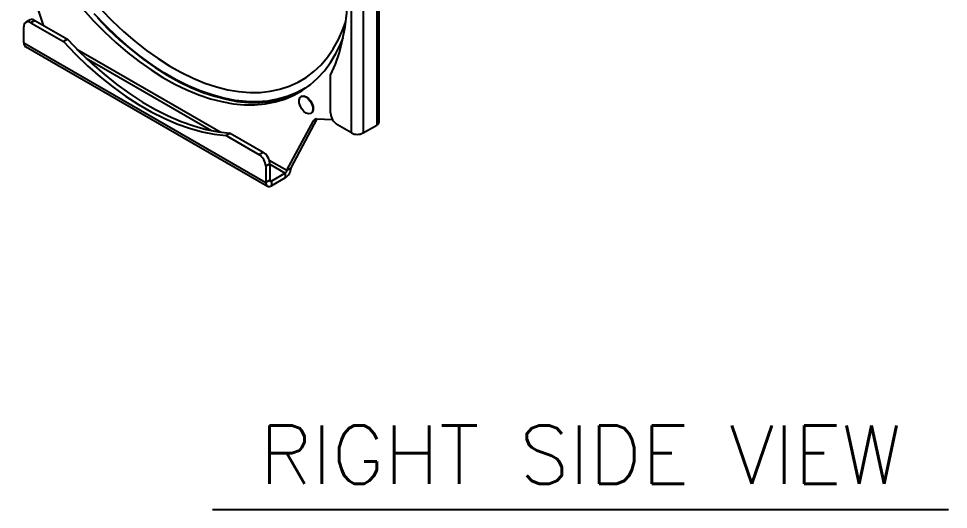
# Model space of a CAD drawing. Extents: x 16.7 to 113.1, y 4.5 to 84.5.
# Drawn here: x 73.48 to 85.44, y 54.68 to 61 of the extents above; entities that cross this region are included whole.
import ezdxf
from ezdxf.enums import TextEntityAlignment as Align

# ---------------------------------------------------------------- set-up
doc = ezdxf.new("R2010")
doc.units = 0
doc.header["$MEASUREMENT"] = 0
doc.layers.add('OBJECT', color=7, linetype='CONTINUOUS')
doc.styles.get("Standard").update_dxf_attribs({"font": 'SIMPLEX'})

msp = doc.modelspace()

# ---------------------------------------------------------------- linework, layer by layer
at = {"layer": 'OBJECT'}
for p, q in [((78.116, 59.672), (78.116, 63.265)), ((78.085, 63.222), (78.085, 59.629)), ((77.76, 59.527), (77.76, 63.12)), ((77.908, 63.12), (77.908, 59.527)), ((73.478, 61.872), (73.795, 60.914)), ((73.546, 60.686), (73.546, 60.894)), ((73.625, 60.982), (73.572, 60.952)), ((73.687, 60.976), (73.634, 60.945)), ((73.634, 60.945), (74.055, 60.703)), ((73.687, 60.976), (74.107, 60.733)), ((73.546, 60.686), (76.657, 58.89)), ((73.567, 60.638), (76.679, 58.842)), ((74.107, 60.733), (74.055, 60.703)), ((74.229, 60.606), (76.08, 59.537)), ((74.349, 60.488), (75.959, 59.558)), ((77.491, 59.784), (77.491, 60.27)), ((77.117, 59.998), (77.112, 59.995)), ((76.929, 59.047), (77.269, 59.683)), ((76.982, 59.078), (77.319, 59.707)), ((77.237, 59.778), (77.242, 59.781)), ((77.311, 59.708), (77.269, 59.683)), ((77.311, 59.708), (77.515, 59.701)), ((77.76, 59.527), (77.58, 59.631)), ((77.908, 59.527), (78.085, 59.629)), ((76.201, 59.525), (76.148, 59.494)), ((76.148, 59.494), (76.569, 59.251)), ((76.201, 59.525), (76.622, 59.282)), ((76.569, 59.251), (76.622, 59.282)), ((76.71, 59.129), (76.657, 59.098)), ((76.657, 59.098), (76.657, 58.89)), ((76.701, 59.179), (76.929, 59.047)), ((76.71, 59.129), (76.71, 58.921)), ((76.71, 59.125), (76.908, 59.01)), ((76.908, 59.01), (76.731, 58.908)), ((76.908, 59.01), (76.908, 58.949)), ((76.929, 59.047), (76.982, 59.078)), ((76.71, 58.921), (76.657, 58.89)), ((76.731, 58.908), (76.71, 58.921)), ((76.908, 58.949), (76.731, 58.847)), ((76.731, 58.908), (76.731, 58.847))]:
    msp.add_line(p, q, dxfattribs=at)
at = {"layer": 'OBJECT', "color": 1}
msp.add_line((75.973, 54.682), (85.437, 54.682), dxfattribs=at)
at = {"layer": 'OBJECT', "flags": 128}
for points in [[(77.491, 60.27), (77.553, 60.412), (77.605, 60.564), (77.646, 60.725), (77.678, 60.894), (77.699, 61.072), (77.709, 61.257), (77.709, 61.448), (77.699, 61.645), (77.678, 61.847), (77.646, 62.053), (77.605, 62.263), (77.553, 62.474), (77.491, 62.687)], [(74.298, 61.13), (74.438, 60.976), (74.581, 60.83), (74.728, 60.692), (74.878, 60.564), (75.029, 60.446), (75.182, 60.338), (75.335, 60.241), (75.489, 60.155), (75.642, 60.081), (75.794, 60.018), (75.945, 59.968), (76.093, 59.93), (76.238, 59.904), (76.38, 59.891), (76.517, 59.89), (76.65, 59.902), (76.778, 59.926), (76.901, 59.963), (77.017, 60.012), (77.126, 60.074), (77.229, 60.147), (77.324, 60.231), (77.411, 60.327), (77.49, 60.434), (77.56, 60.551), (77.622, 60.678), (77.652, 60.753)], [(74.541, 61.115), (74.682, 60.97), (74.826, 60.834), (74.973, 60.707), (75.122, 60.59), (75.272, 60.484), (75.423, 60.388), (75.574, 60.304), (75.725, 60.231), (75.875, 60.17), (76.023, 60.121), (76.168, 60.084), (76.311, 60.06), (76.45, 60.049), (76.585, 60.05), (76.715, 60.064), (76.84, 60.09), (76.959, 60.129), (77.072, 60.18), (77.178, 60.243), (77.277, 60.318), (77.368, 60.405), (77.451, 60.503), (77.526, 60.611), (77.592, 60.73), (77.65, 60.859), (77.687, 60.962)], [(77.228, 60.146), (77.163, 60.103), (77.052, 60.043), (76.934, 59.995), (76.81, 59.96), (76.681, 59.937), (76.546, 59.928), (76.406, 59.93), (76.263, 59.946), (76.116, 59.975), (75.966, 60.016), (75.814, 60.069), (75.661, 60.135), (75.506, 60.213), (75.351, 60.302), (75.197, 60.403), (75.043, 60.514), (74.891, 60.636), (74.742, 60.768), (74.595, 60.909), (74.451, 61.059)], [(74.491, 61.007), (74.634, 60.86), (74.781, 60.723), (74.931, 60.595), (75.082, 60.477), (75.235, 60.369), (75.388, 60.272), (75.542, 60.186), (75.695, 60.112), (75.847, 60.049), (75.998, 59.999), (76.146, 59.96), (76.291, 59.934), (76.433, 59.921), (76.57, 59.921), (76.703, 59.932), (76.831, 59.957), (76.954, 59.994), (77.07, 60.043), (77.112, 60.065)], [(74.055, 60.703), (74.208, 60.543), (74.366, 60.392), (74.526, 60.251), (74.689, 60.121), (74.853, 60.002), (75.018, 59.895), (75.184, 59.799), (75.35, 59.716), (75.514, 59.645), (75.677, 59.587), (75.837, 59.543), (75.994, 59.512), (76.148, 59.494)], [(74.107, 60.733), (74.261, 60.573), (74.419, 60.423), (74.579, 60.282), (74.742, 60.152), (74.906, 60.033), (75.071, 59.925), (75.237, 59.829), (75.402, 59.746), (75.567, 59.675), (75.73, 59.618), (75.89, 59.573), (76.047, 59.542), (76.201, 59.525)], [(77.141, 60), (77.171, 59.991), (77.201, 59.968), (77.228, 59.936), (77.249, 59.898), (77.261, 59.859), (77.262, 59.822), (77.253, 59.794), (77.234, 59.777), (77.208, 59.773), (77.178, 59.782), (77.148, 59.804), (77.121, 59.837), (77.1, 59.875), (77.088, 59.914), (77.087, 59.95), (77.096, 59.979), (77.115, 59.996), (77.141, 60)], [(77.127, 60.002), (77.11, 59.994), (77.11, 59.993)], [(77.117, 59.998), (77.12, 59.999), (77.146, 60.003)], [(77.146, 60.003), (77.176, 59.994), (77.206, 59.971), (77.234, 59.939), (77.254, 59.901), (77.266, 59.862), (77.267, 59.825), (77.258, 59.797), (77.242, 59.781)]]:
    msp.add_lwpolyline(points, dxfattribs=at)
at = {"layer": 'OBJECT'}
for centre, radius, start, end in [((73.6, 60.903), 0.0546, 50.7967, 189.2138), ((73.65, 60.925), 0.0629, 54.3829, 114.306), ((73.599, 60.681), 0.0538, 175.0097, 233.6776), ((77.309, 59.663), 0.0445, 86.7478, 153.2629), ((77.683, 59.793), 0.192, 182.6054, 237.3946), ((78.063, 59.677), 0.0528, 294.375, 354.3049), ((77.834, 59.67), 0.161, 242.6095, 297.3903), ((76.465, 59.089), 0.192, 2.6056, 57.3945), ((76.518, 59.12), 0.192, 2.6056, 57.3945), ((76.821, 59.085), 0.161, 302.6054, 357.3946), ((76.883, 59.049), 0.0461, 302.6051, 357.3949), ((76.702, 58.883), 0.0458, 170.7854, 309.2033), ((76.723, 58.918), 0.0131, 170.7807, 309.2066)]:
    msp.add_arc(centre, radius, start, end, dxfattribs=at)

# ---------------------------------------------------------------- texts
at = {"layer": 'OBJECT', "color": 1}
msp.add_text('RIGHT SIDE VIEW', height=0.75, dxfattribs=at).set_placement((80.705, 55.013), align=Align.CENTER)

doc.saveas('drawing.dxf')
